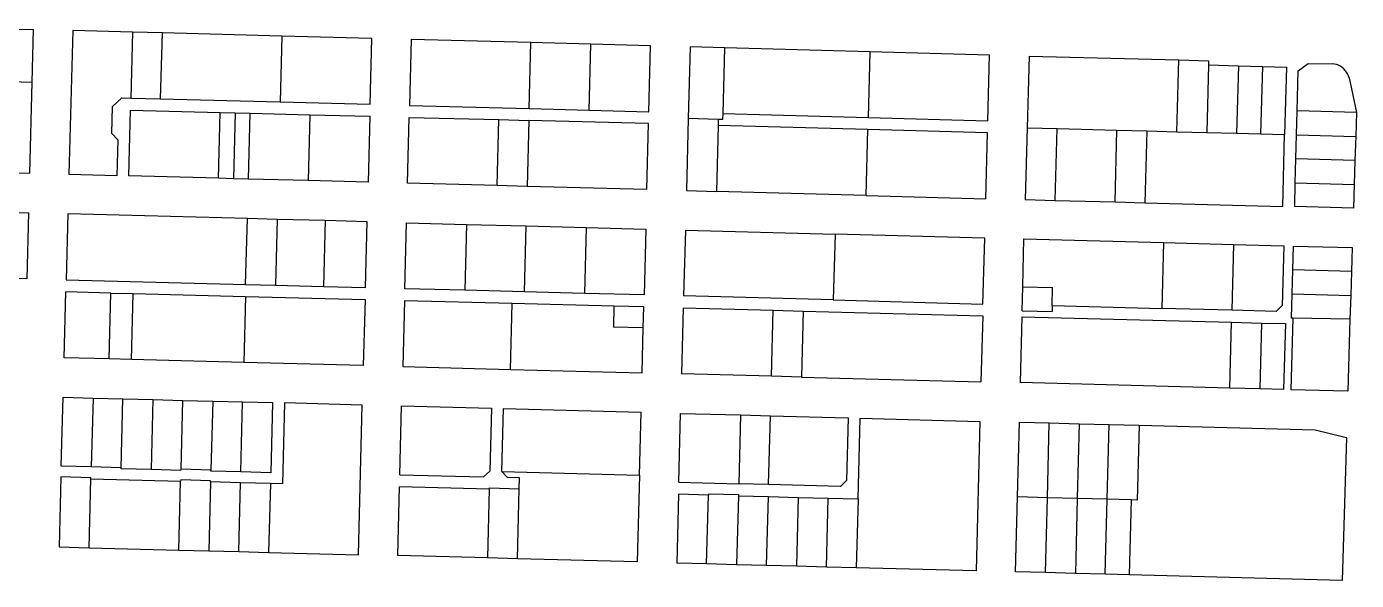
# Model space of a CAD drawing. Header units: inches. Extents: x 486468 to 494399, y 5455955 to 5460553.
# Drawn here: x 490958 to 491635, y 5456739 to 5457021 of the extents above; entities that cross this region are included whole.
import ezdxf

# ---------------------------------------------------------------- set-up
doc = ezdxf.new("R2010")
doc.units = ezdxf.units.IN
doc.header["$MEASUREMENT"] = 0
doc.layers.add('ParcelLines', color=10, linetype='Continuous')

msp = doc.modelspace()

# ---------------------------------------------------------------- linework, layer by layer
at = {"layer": 'ParcelLines', "color": 1}
for p, q in [((490900.664, 5457020.621), (490961.564, 5457019.08)), ((490961.564, 5457019.08), (490960.874, 5456992.43)), ((490981.663, 5457018.58), (490979.765, 5456945.479)), ((491012.063, 5457017.79), (490981.663, 5457018.58)), ((491027.313, 5457017.4), (491012.063, 5457017.79)), ((491088.162, 5457015.82), (491027.313, 5457017.4)), ((491088.162, 5457015.82), (491087.313, 5456982.299)), ((491133.812, 5457014.629), (491088.162, 5457015.82)), ((491132.963, 5456981.129), (491133.812, 5457014.629)), ((491153.912, 5457014.078), (491153.062, 5456980.579)), ((491214.811, 5457012.508), (491153.912, 5457014.078)), ((491245.261, 5457011.718), (491214.811, 5457012.508)), ((491244.411, 5456978.177), (491245.261, 5457011.718)), ((491275.71, 5457010.928), (491245.261, 5457011.718)), ((491274.861, 5456977.377), (491275.71, 5457010.928)), ((491295.81, 5457010.377), (491294.861, 5456973.827)), ((491313.46, 5457009.897), (491295.81, 5457010.377)), ((491387.208, 5457007.877), (491313.46, 5457009.897)), ((491387.208, 5457007.877), (491386.359, 5456974.388)), ((491448.158, 5457006.177), (491387.208, 5457007.877)), ((491447.258, 5456972.728), (491448.158, 5457006.177)), ((491468.258, 5457005.677), (491467.258, 5456969.178)), ((491468.258, 5457005.677), (491544.408, 5457003.679)), ((491544.408, 5457003.679), (491559.607, 5457003.279)), ((491559.607, 5457003.279), (491559.558, 5457001.129)), ((491559.558, 5457001.129), (491574.807, 5457000.729)), ((491574.807, 5457000.729), (491586.957, 5457000.399)), ((491586.957, 5457000.399), (491586.058, 5456966.049)), ((491586.957, 5457000.399), (491599.157, 5457000.079)), ((491599.157, 5457000.079), (491598.258, 5456965.729)), ((491605.207, 5456998.079), (491610.307, 5457001.929)), ((491610.307, 5457001.929), (491622.507, 5457001.63)), ((490960.874, 5456992.43), (490959.665, 5456945.979)), ((491604.678, 5456977.729), (491605.207, 5456998.079)), ((491631.057, 5456994.53), (491634.808, 5456976.93)), ((491001.614, 5456966.229), (491001.964, 5456979.93)), ((491001.964, 5456979.93), (491006.664, 5456984.38)), ((491006.664, 5456984.38), (491011.214, 5456984.26)), ((491011.214, 5456984.26), (491026.414, 5456983.869)), ((491026.414, 5456983.869), (491087.313, 5456982.299)), ((491087.313, 5456982.299), (491132.963, 5456981.129)), ((491153.062, 5456980.579), (491213.962, 5456978.978)), ((491213.962, 5456978.978), (491244.411, 5456978.177)), ((491010.215, 5456944.679), (491011.064, 5456978.179)), ((491011.064, 5456978.179), (491056.713, 5456976.999)), ((491056.713, 5456976.999), (491064.313, 5456976.799)), ((491064.313, 5456976.799), (491071.913, 5456976.599)), ((491071.913, 5456976.599), (491102.363, 5456975.819)), ((491102.363, 5456975.819), (491132.813, 5456975.029)), ((491132.813, 5456975.029), (491131.963, 5456941.529)), ((491152.063, 5456940.979), (491152.912, 5456974.479)), ((491152.912, 5456974.479), (491198.562, 5456973.319)), ((491197.713, 5456939.778), (491198.562, 5456973.319)), ((491198.562, 5456973.319), (491213.812, 5456972.929)), ((491213.812, 5456972.929), (491212.962, 5456939.378)), ((491274.661, 5456971.327), (491213.812, 5456972.929)), ((491244.411, 5456978.177), (491274.861, 5456977.377)), ((491294.861, 5456973.827), (491293.912, 5456937.278)), ((491310.111, 5456973.397), (491294.861, 5456973.827)), ((491310.111, 5456973.397), (491310.032, 5456970.34)), ((491312.511, 5456973.327), (491310.111, 5456973.397)), ((491312.511, 5456973.327), (491312.611, 5456976.377)), ((491312.611, 5456976.377), (491386.359, 5456974.388)), ((491386.359, 5456974.388), (491447.258, 5456972.728)), ((491604.358, 5456965.579), (491604.678, 5456977.729)), ((491634.808, 5456976.93), (491604.678, 5456977.729)), ((491634.808, 5456976.93), (491634.448, 5456964.781)), ((491004.564, 5456963.129), (491001.614, 5456966.229)), ((491273.812, 5456937.778), (491274.661, 5456971.327)), ((491310.032, 5456970.34), (491309.161, 5456936.858)), ((491386.159, 5456968.278), (491310.032, 5456970.34)), ((491385.311, 5456934.788), (491386.159, 5456968.278)), ((491447.109, 5456966.628), (491386.159, 5456968.278)), ((491446.209, 5456933.128), (491447.109, 5456966.628)), ((491467.258, 5456969.178), (491466.309, 5456932.678)), ((491467.258, 5456969.178), (491482.508, 5456968.778)), ((491481.509, 5456932.278), (491482.508, 5456968.778)), ((491482.508, 5456968.778), (491512.958, 5456967.979)), ((491512.009, 5456931.479), (491512.958, 5456967.979)), ((491512.958, 5456967.979), (491528.208, 5456967.569)), ((491528.208, 5456967.569), (491527.209, 5456931.08)), ((491528.208, 5456967.569), (491543.408, 5456967.169)), ((491543.408, 5456967.169), (491558.658, 5456966.769)), ((491558.658, 5456966.769), (491573.858, 5456966.369)), ((491573.858, 5456966.369), (491586.058, 5456966.049)), ((491586.058, 5456966.049), (491598.258, 5456965.729)), ((491597.309, 5456929.23), (491598.258, 5456965.729)), ((491604.048, 5456953.43), (491604.358, 5456965.579)), ((491604.358, 5456965.579), (491634.448, 5456964.781)), ((491004.564, 5456963.129), (491004.115, 5456944.829)), ((491634.448, 5456964.781), (491634.088, 5456952.631)), ((491603.728, 5456941.23), (491604.048, 5456953.43)), ((491634.088, 5456952.631), (491604.048, 5456953.43)), ((491634.088, 5456952.631), (491633.718, 5456940.43)), ((490959.665, 5456945.979), (490898.766, 5456947.579)), ((491004.115, 5456944.829), (490979.765, 5456945.479)), ((491055.864, 5456943.499), (491010.215, 5456944.679)), ((491063.464, 5456943.299), (491055.864, 5456943.499)), ((491071.064, 5456943.109), (491063.464, 5456943.299)), ((491101.514, 5456942.319), (491071.064, 5456943.109)), ((491131.963, 5456941.529), (491101.514, 5456942.319)), ((491197.713, 5456939.778), (491152.063, 5456940.979)), ((491212.962, 5456939.378), (491197.713, 5456939.778)), ((491273.812, 5456937.778), (491212.962, 5456939.378)), ((491603.409, 5456929.08), (491603.728, 5456941.23)), ((491633.718, 5456940.43), (491633.359, 5456928.28)), ((491293.912, 5456937.278), (491309.161, 5456936.858)), ((491385.311, 5456934.788), (491309.161, 5456936.858)), ((491385.311, 5456934.788), (491446.209, 5456933.128)), ((491466.309, 5456932.678), (491481.509, 5456932.278)), ((491481.509, 5456932.278), (491512.009, 5456931.479)), ((491512.009, 5456931.479), (491527.209, 5456931.08)), ((491527.209, 5456931.08), (491597.309, 5456929.23)), ((490928.666, 5456926.679), (490959.116, 5456925.879)), ((490959.116, 5456925.879), (490958.266, 5456892.329)), ((490979.215, 5456925.379), (490978.366, 5456891.878)), ((491070.564, 5456923.009), (490979.215, 5456925.379)), ((491633.359, 5456928.28), (491603.409, 5456929.08)), ((491085.764, 5456922.609), (491070.564, 5456923.009)), ((491110.114, 5456921.978), (491085.764, 5456922.609)), ((491110.114, 5456921.978), (491109.265, 5456888.478)), ((491131.414, 5456921.428), (491110.114, 5456921.978)), ((491130.564, 5456887.928), (491131.414, 5456921.428)), ((491150.664, 5456887.378), (491151.514, 5456920.878)), ((491151.514, 5456920.878), (491181.963, 5456920.078)), ((491181.963, 5456920.078), (491181.114, 5456886.578)), ((491181.963, 5456920.078), (491212.413, 5456919.278)), ((491211.564, 5456885.778), (491212.413, 5456919.278)), ((491212.413, 5456919.278), (491242.863, 5456918.478)), ((491242.863, 5456918.478), (491242.013, 5456884.978)), ((491242.863, 5456918.478), (491273.262, 5456917.678)), ((491273.262, 5456917.678), (491272.413, 5456884.178)), ((491293.412, 5456917.178), (491292.513, 5456883.678)), ((491293.412, 5456917.178), (491369.561, 5456915.108)), ((491369.561, 5456915.108), (491368.662, 5456881.628)), ((491445.711, 5456913.029), (491369.561, 5456915.108)), ((491444.811, 5456879.579), (491445.711, 5456913.029)), ((491465.027, 5456888.366), (491465.671, 5456912.725)), ((491465.671, 5456912.725), (491536.653, 5456910.836)), ((491536.653, 5456910.836), (491535.776, 5456877.352)), ((491536.653, 5456910.836), (491572.296, 5456909.887)), ((491572.296, 5456909.887), (491571.411, 5456876.41)), ((491572.296, 5456909.887), (491597.884, 5456909.206)), ((491597.884, 5456909.206), (491597.082, 5456878.779)), ((491602.436, 5456896.899), (491602.757, 5456909.077)), ((491602.757, 5456909.077), (491632.636, 5456908.281)), ((491632.636, 5456908.281), (491632.266, 5456896.16)), ((490958.266, 5456892.329), (490927.767, 5456893.179)), ((490978.366, 5456891.878), (491069.665, 5456889.508)), ((491602.115, 5456884.712), (491602.436, 5456896.899)), ((491632.266, 5456896.16), (491602.436, 5456896.899)), ((491632.266, 5456896.16), (491631.893, 5456883.938)), ((490977.317, 5456852.278), (490978.166, 5456885.778)), ((491001.016, 5456885.178), (490978.166, 5456885.778)), ((491000.167, 5456851.688), (491001.016, 5456885.178)), ((491001.016, 5456885.178), (491012.416, 5456884.878)), ((491011.567, 5456851.388), (491012.416, 5456884.878)), ((491012.416, 5456884.878), (491069.515, 5456883.398)), ((491069.665, 5456889.508), (491084.915, 5456889.108)), ((491084.915, 5456889.108), (491109.265, 5456888.478)), ((491109.265, 5456888.478), (491130.564, 5456887.928)), ((491181.114, 5456886.578), (491150.664, 5456887.378)), ((491211.564, 5456885.778), (491181.114, 5456886.578)), ((491242.013, 5456884.978), (491211.564, 5456885.778)), ((491272.413, 5456884.178), (491242.013, 5456884.978)), ((491368.662, 5456881.628), (491292.513, 5456883.678)), ((491464.705, 5456876.183), (491465.027, 5456888.366)), ((491465.027, 5456888.366), (491480.259, 5456887.963)), ((491480.017, 5456878.826), (491480.259, 5456887.963)), ((491601.791, 5456872.44), (491602.115, 5456884.712)), ((491602.115, 5456884.712), (491631.893, 5456883.938)), ((491631.893, 5456883.938), (491631.524, 5456871.89)), ((491069.515, 5456883.398), (491130.415, 5456881.828)), ((491130.415, 5456881.828), (491129.515, 5456848.328)), ((491150.514, 5456881.278), (491149.615, 5456847.778)), ((491205.264, 5456879.838), (491150.514, 5456881.278)), ((491257.063, 5456878.478), (491205.264, 5456879.838)), ((491257.063, 5456878.478), (491256.763, 5456867.828)), ((491272.283, 5456878.079), (491257.063, 5456878.478)), ((491272.003, 5456867.428), (491272.283, 5456878.079)), ((491291.513, 5456844.078), (491292.363, 5456877.578)), ((491292.363, 5456877.578), (491338.062, 5456876.378)), ((491368.662, 5456881.628), (491444.811, 5456879.579)), ((491480.017, 5456878.826), (491479.937, 5456875.781)), ((491480.017, 5456878.826), (491535.776, 5456877.352)), ((491571.411, 5456876.41), (491535.776, 5456877.352)), ((491597.082, 5456878.779), (491593.956, 5456875.814)), ((491338.062, 5456876.378), (491353.312, 5456875.929)), ((491353.312, 5456875.929), (491444.661, 5456873.529)), ((491444.661, 5456873.529), (491443.762, 5456840.028)), ((491464.624, 5456873.138), (491463.738, 5456839.642)), ((491464.624, 5456873.138), (491571.251, 5456870.319)), ((491464.705, 5456876.183), (491479.937, 5456875.781)), ((491570.366, 5456836.842), (491571.251, 5456870.319)), ((491571.251, 5456870.319), (491586.483, 5456869.917)), ((491593.956, 5456875.814), (491571.411, 5456876.41)), ((491602.401, 5456872.429), (491601.441, 5456836.027)), ((491602.401, 5456872.429), (491601.791, 5456872.44)), ((491631.524, 5456871.89), (491602.401, 5456872.429)), ((491631.524, 5456871.89), (491630.406, 5456835.266)), ((491271.414, 5456844.578), (491272.003, 5456867.428)), ((491586.483, 5456869.917), (491585.599, 5456836.443)), ((491586.483, 5456869.917), (491598.668, 5456869.594)), ((491598.668, 5456869.594), (491597.786, 5456836.123)), ((491000.167, 5456851.688), (490977.317, 5456852.278)), ((491011.567, 5456851.388), (491000.167, 5456851.688)), ((491068.666, 5456849.908), (491011.567, 5456851.388)), ((491129.515, 5456848.328), (491068.666, 5456849.908)), ((491149.615, 5456847.778), (491204.414, 5456846.339)), ((491204.414, 5456846.339), (491271.414, 5456844.578)), ((491337.163, 5456842.858), (491291.513, 5456844.078)), ((491352.413, 5456842.448), (491337.163, 5456842.858)), ((491352.413, 5456842.448), (491443.762, 5456840.028)), ((491570.366, 5456836.842), (491463.738, 5456839.642)), ((491585.599, 5456836.443), (491570.366, 5456836.842)), ((491597.786, 5456836.123), (491585.599, 5456836.443)), ((490975.869, 5456797.178), (490976.767, 5456832.178)), ((490976.767, 5456832.178), (490992.017, 5456831.778)), ((490992.017, 5456831.778), (490991.119, 5456796.778)), ((490992.017, 5456831.778), (491007.217, 5456831.388)), ((491006.319, 5456796.378), (491007.217, 5456831.388)), ((491007.217, 5456831.388), (491022.467, 5456830.998)), ((491022.467, 5456830.998), (491021.519, 5456795.378)), ((491022.467, 5456830.998), (491037.667, 5456830.608)), ((491036.783, 5456795.581), (491037.667, 5456830.608)), ((491037.667, 5456830.608), (491052.917, 5456830.218)), ((491052.917, 5456830.218), (491051.984, 5456795.183)), ((491052.917, 5456830.218), (491068.116, 5456829.818)), ((491067.168, 5456794.178), (491068.116, 5456829.818)), ((491068.116, 5456829.818), (491083.366, 5456829.428)), ((491630.406, 5456835.266), (491601.441, 5456836.027)), ((491083.366, 5456829.428), (491082.418, 5456793.778)), ((491089.416, 5456829.278), (491088.368, 5456788.128)), ((491129.016, 5456828.228), (491089.416, 5456829.278)), ((491127.018, 5456752.078), (491129.016, 5456828.228)), ((491148.14, 5456792.789), (491149.043, 5456827.819)), ((491149.043, 5456827.819), (491194.706, 5456826.603)), ((491194.706, 5456826.603), (491193.868, 5456794.623)), ((491199.96, 5456794.461), (491200.798, 5456826.441)), ((491200.798, 5456826.441), (491270.824, 5456824.577)), ((491269.986, 5456792.586), (491270.824, 5456824.577)), ((491290.115, 5456788.978), (491290.964, 5456823.978)), ((491290.964, 5456823.978), (491321.413, 5456823.178)), ((491321.413, 5456823.178), (491320.515, 5456788.178)), ((491321.413, 5456823.178), (491336.663, 5456822.768)), ((491335.764, 5456787.768), (491336.663, 5456822.768)), ((491336.663, 5456822.768), (491376.263, 5456821.728)), ((491376.263, 5456821.728), (491375.413, 5456789.779)), ((491381.264, 5456780.479), (491382.363, 5456821.578)), ((491382.363, 5456821.578), (491443.262, 5456819.929)), ((491443.262, 5456819.929), (491441.264, 5456743.88)), ((491462.349, 5456781.493), (491463.312, 5456819.54)), ((491463.312, 5456819.54), (491478.54, 5456819.141)), ((491477.57, 5456781.094), (491478.54, 5456819.141)), ((491478.54, 5456819.141), (491493.767, 5456818.743)), ((491493.767, 5456818.743), (491492.791, 5456780.694)), ((491493.767, 5456818.743), (491508.995, 5456818.345)), ((491508.013, 5456780.294), (491508.995, 5456818.345)), ((491508.995, 5456818.345), (491524.223, 5456817.946)), ((491524.223, 5456817.946), (491523.234, 5456779.895)), ((491524.223, 5456817.946), (491613.869, 5456815.601)), ((491613.869, 5456815.601), (491629.752, 5456811.686)), ((491629.752, 5456811.686), (491627.559, 5456739.069)), ((490991.119, 5456796.778), (490975.869, 5456797.178)), ((491006.319, 5456796.378), (490991.119, 5456796.778)), ((491006.319, 5456795.778), (491006.319, 5456796.378)), ((491021.519, 5456795.378), (491006.319, 5456795.778)), ((490975.719, 5456791.678), (490974.82, 5456756.078)), ((490990.969, 5456791.278), (490975.719, 5456791.678)), ((490990.02, 5456755.678), (490990.919, 5456790.678)), ((490990.919, 5456790.678), (490990.969, 5456791.278)), ((490990.919, 5456790.678), (491036.604, 5456789.545)), ((491036.768, 5456794.978), (491021.519, 5456795.378)), ((491035.669, 5456754.478), (491036.604, 5456789.545)), ((491036.619, 5456790.108), (491036.604, 5456789.545)), ((491051.868, 5456789.728), (491036.619, 5456790.108)), ((491036.768, 5456794.978), (491036.783, 5456795.581)), ((491051.984, 5456795.183), (491036.783, 5456795.581)), ((491051.868, 5456789.178), (491051.868, 5456789.728)), ((491067.068, 5456788.738), (491051.868, 5456789.178)), ((491051.968, 5456794.578), (491051.984, 5456795.183)), ((491067.168, 5456794.178), (491051.968, 5456794.578)), ((491082.418, 5456793.778), (491067.168, 5456794.178)), ((491148.14, 5456792.789), (491190.743, 5456791.658)), ((491190.743, 5456791.658), (491193.868, 5456794.623)), ((491199.96, 5456794.461), (491202.926, 5456791.334)), ((491199.96, 5456794.461), (491269.986, 5456792.586)), ((491209.008, 5456791.173), (491202.926, 5456791.334)), ((491208.868, 5456785.691), (491209.008, 5456791.173)), ((491269.986, 5456792.586), (491268.83, 5456748.438)), ((491290.115, 5456788.978), (491320.515, 5456788.178)), ((491375.413, 5456789.779), (491372.314, 5456786.779)), ((491066.119, 5456753.678), (491067.068, 5456788.738)), ((491082.268, 5456788.308), (491067.068, 5456788.738)), ((491082.268, 5456788.308), (491081.369, 5456753.278)), ((491088.368, 5456788.128), (491082.268, 5456788.308)), ((491147.081, 5456751.668), (491147.984, 5456786.698)), ((491193.637, 5456785.485), (491147.984, 5456786.698)), ((491193.637, 5456785.485), (491192.743, 5456750.457)), ((491193.637, 5456785.485), (491193.653, 5456786.095)), ((491193.653, 5456786.095), (491208.868, 5456785.691)), ((491207.959, 5456750.053), (491208.868, 5456785.691)), ((491289.916, 5456782.878), (491289.016, 5456747.829)), ((491305.145, 5456782.478), (491289.916, 5456782.878)), ((491304.216, 5456747.439), (491305.145, 5456782.478)), ((491305.165, 5456783.078), (491305.145, 5456782.478)), ((491305.165, 5456783.078), (491320.365, 5456782.678)), ((491320.365, 5456782.678), (491320.365, 5456782.078)), ((491335.764, 5456787.768), (491320.515, 5456788.178)), ((491372.314, 5456786.779), (491335.764, 5456787.768)), ((491320.365, 5456782.078), (491319.466, 5456747.039)), ((491320.365, 5456782.078), (491335.615, 5456781.679)), ((491334.666, 5456746.649), (491335.615, 5456781.679)), ((491335.615, 5456781.679), (491350.814, 5456781.279)), ((491350.814, 5456781.279), (491349.916, 5456746.249)), ((491350.814, 5456781.279), (491366.064, 5456780.879)), ((491365.115, 5456745.859), (491366.064, 5456780.879)), ((491366.064, 5456780.879), (491381.264, 5456780.479)), ((491381.264, 5456780.479), (491380.365, 5456745.459)), ((491461.385, 5456743.446), (491462.349, 5456781.493)), ((491477.57, 5456781.094), (491462.349, 5456781.493)), ((491476.6, 5456743.046), (491477.57, 5456781.094)), ((491492.791, 5456780.694), (491477.57, 5456781.094)), ((491492.791, 5456780.694), (491491.815, 5456742.645)), ((491508.013, 5456780.294), (491492.791, 5456780.694)), ((491507.03, 5456742.244), (491508.013, 5456780.294)), ((491520.186, 5456779.975), (491508.013, 5456780.294)), ((491520.186, 5456779.975), (491519.197, 5456741.924)), ((491523.234, 5456779.895), (491520.186, 5456779.975)), ((490974.82, 5456756.078), (490990.02, 5456755.678)), ((490990.02, 5456755.678), (491035.669, 5456754.478)), ((491035.669, 5456754.478), (491050.919, 5456754.078)), ((491050.919, 5456754.078), (491066.119, 5456753.678)), ((491066.119, 5456753.678), (491081.369, 5456753.278)), ((491081.369, 5456753.278), (491127.018, 5456752.078)), ((491192.743, 5456750.457), (491147.081, 5456751.668)), ((491207.959, 5456750.053), (491192.743, 5456750.457)), ((491268.83, 5456748.438), (491207.959, 5456750.053)), ((491304.216, 5456747.439), (491289.016, 5456747.829)), ((491319.466, 5456747.039), (491304.216, 5456747.439)), ((491334.666, 5456746.649), (491319.466, 5456747.039)), ((491349.916, 5456746.249), (491334.666, 5456746.649)), ((491365.115, 5456745.859), (491349.916, 5456746.249)), ((491380.365, 5456745.459), (491365.115, 5456745.859)), ((491441.264, 5456743.88), (491380.365, 5456745.459)), ((491476.6, 5456743.046), (491461.385, 5456743.446)), ((491491.815, 5456742.645), (491476.6, 5456743.046)), ((491507.03, 5456742.244), (491491.815, 5456742.645)), ((491519.197, 5456741.924), (491507.03, 5456742.244)), ((491627.559, 5456739.069), (491519.197, 5456741.924))]:
    msp.add_line(p, q, dxfattribs=at)
for points in [[(491012.063, 5457017.79), (491012.063, 5457017.78), (491011.214, 5456984.28), (491011.214, 5456984.26)], [(491026.414, 5456983.869), (491026.414, 5456983.879), (491027.313, 5457017.38), (491027.313, 5457017.4)], [(491213.962, 5456978.978), (491213.962, 5456979.028), (491214.811, 5457012.478), (491214.811, 5457012.508)], [(491312.611, 5456976.377), (491313.46, 5457009.877), (491313.46, 5457009.897)], [(491543.408, 5456967.169), (491543.408, 5456967.179), (491544.408, 5457003.679)], [(491559.558, 5457001.129), (491558.658, 5456966.779), (491558.658, 5456966.769)], [(491574.807, 5457000.729), (491573.858, 5456966.379), (491573.858, 5456966.369)], [(491631.057, 5456994.53), (491630.757, 5456995.57), (491630.337, 5456996.58), (491629.797, 5456997.52), (491629.147, 5456998.39), (491628.407, 5456999.18), (491627.567, 5456999.87), (491626.657, 5457000.46), (491625.677, 5457000.94), (491624.647, 5457001.3), (491623.587, 5457001.53), (491622.507, 5457001.63)], [(490944.664, 5456992.83), (490960.864, 5456992.43), (490960.874, 5456992.43)], [(491055.864, 5456943.499), (491056.713, 5456976.979), (491056.713, 5456976.999)], [(491064.313, 5456976.799), (491064.313, 5456976.779), (491063.464, 5456943.299)], [(491071.064, 5456943.109), (491071.913, 5456976.579), (491071.913, 5456976.599)], [(491102.363, 5456975.819), (491101.514, 5456942.329), (491101.514, 5456942.319)], [(491603.728, 5456941.23), (491633.708, 5456940.43), (491633.718, 5456940.43)], [(491069.665, 5456889.508), (491070.564, 5456922.979), (491070.564, 5456923.009)], [(491085.764, 5456922.609), (491085.764, 5456922.579), (491084.915, 5456889.128), (491084.915, 5456889.108)], [(491069.515, 5456883.398), (491068.666, 5456849.928), (491068.666, 5456849.908)], [(491204.414, 5456846.339), (491205.264, 5456879.828), (491205.264, 5456879.838)], [(491337.163, 5456842.858), (491337.163, 5456842.878), (491338.062, 5456876.378)], [(491353.312, 5456875.929), (491352.413, 5456842.478), (491352.413, 5456842.448)], [(491272.003, 5456867.428), (491271.963, 5456867.428), (491256.763, 5456867.828)], [(491051.868, 5456789.178), (491051.853, 5456789.178), (491050.919, 5456754.078)]]:
    msp.add_lwpolyline(points, dxfattribs=at)

doc.saveas('drawing.dxf')
